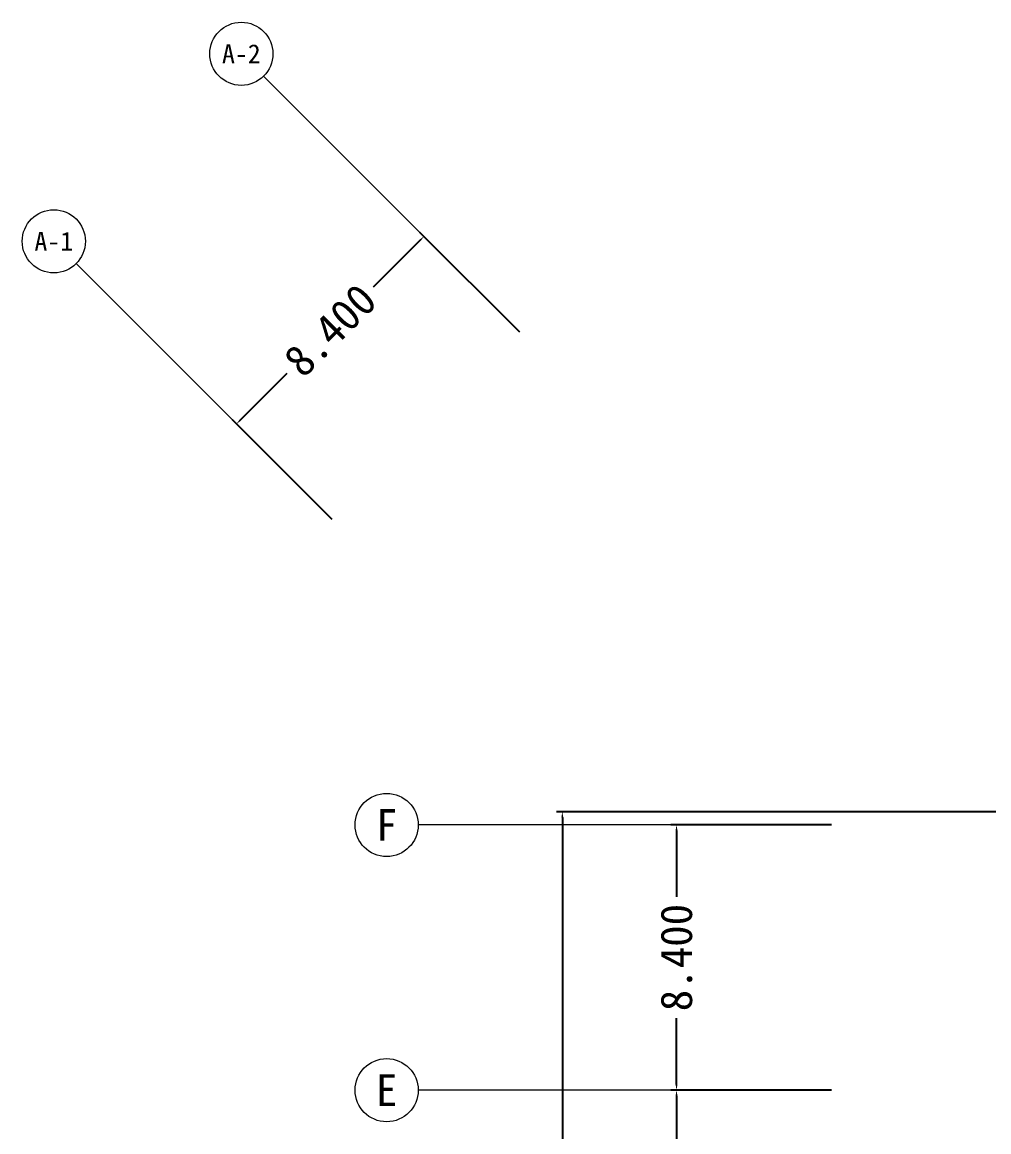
# Model space of a CAD drawing. Header units: metres. Extents: x -302 to 587, y -65 to 94.
# Drawn here: x 512.46 to 543.07, y 58.82 to 93.96 of the extents above; entities that cross this region are included whole.
import ezdxf

# ---------------------------------------------------------------- set-up
doc = ezdxf.new("R2010")
doc.units = ezdxf.units.M
doc.layers.add('PUB_TEXT', color=7, linetype='Continuous', lineweight=9)
doc.styles.add('mystyle', font='', dxfattribs={"height": 1})
doc.styles.get('mystyle').set_extended_font_data('SimSun')
doc.dimstyles.new('myyyy', dxfattribs={"dimtxt": 1, "dimasz": 0.18, "dimexe": 0.18, "dimexo": 0.0625, "dimgap": 0.09, "dimtad": 0, "dimtoh": 1, "dimdec": 3, "dimrnd": 0.001, "dimzin": 0, "dimdsep": 46, "dimtxsty": 'Standard', "dimcen": 0.09, "dimadec": 0, "dimazin": 0, "dimtfac": 1, "dimtdec": 3, "dimtofl": 0, "dimtmove": 0, "dimatfit": 3, "dimfxl": 1, "dimtolj": 1, "dimtzin": 0, "dimarcsym": 0})

# ---------------------------------------------------------------- blocks, each defined once
blk = doc.blocks.new('*D135')
at = {"layer": 'Defpoints', "color": 0, "ltscale": 0.05, "transparency": 16777216}
for p in [(538.149, 68.54), (533.183, 60.14), (538.149, 60.14)]:
    blk.add_point(p, dxfattribs=at)
at = {"layer": 'PUB_TEXT', "color": 0, "lineweight": -2, "ltscale": 0.05, "transparency": 16777216}
for p, q in [((538.086, 68.54), (533.003, 68.54)), ((533.183, 68.36), (533.183, 66.263)), ((533.183, 60.32), (533.183, 62.416)), ((538.086, 60.14), (533.003, 60.14))]:
    blk.add_line(p, q, dxfattribs=at)
at = {"layer": 'PUB_TEXT', "color": 0, "ltscale": 0.05, "transparency": 16777216}
for points in [[(533.153, 68.36), (533.213, 68.36), (533.183, 68.54)], [(533.153, 60.32), (533.213, 60.32), (533.183, 60.14)]]:
    blk.add_solid(points, dxfattribs=at)
at = {"layer": 'PUB_TEXT', "color": 0, "ltscale": 0.05, "transparency": 16777216, "insert": (533.183, 64.34), "char_height": 1, "attachment_point": 5, "rotation": 90}
blk.add_mtext('\\A1;8.400', dxfattribs=at)
blk = doc.blocks.new('*D125')
at = {"layer": 'Defpoints', "color": 0, "ltscale": 0.05, "transparency": 16777216}
for p in [(538.149, 60.14), (533.183, 51.74), (538.149, 51.74)]:
    blk.add_point(p, dxfattribs=at)
at = {"layer": 'PUB_TEXT', "color": 0, "lineweight": -2, "ltscale": 0.05, "transparency": 16777216}
for p, q in [((538.086, 60.14), (533.003, 60.14)), ((533.183, 59.96), (533.183, 57.863)), ((533.183, 51.92), (533.183, 54.016)), ((538.086, 51.74), (533.003, 51.74))]:
    blk.add_line(p, q, dxfattribs=at)
at = {"layer": 'PUB_TEXT', "color": 0, "ltscale": 0.05, "transparency": 16777216}
for points in [[(533.153, 59.96), (533.213, 59.96), (533.183, 60.14)], [(533.153, 51.92), (533.213, 51.92), (533.183, 51.74)]]:
    blk.add_solid(points, dxfattribs=at)
at = {"layer": 'PUB_TEXT', "color": 0, "ltscale": 0.05, "transparency": 16777216, "insert": (533.183, 55.94), "char_height": 1, "attachment_point": 5, "rotation": 90}
blk.add_mtext('\\A1;8.400', dxfattribs=at)
blk = doc.blocks.new('*D136')
at = {"layer": 'Defpoints', "color": 0, "ltscale": 3, "transparency": 16777216}
for p in [(529.567, 68.96), (552.214, 68.96), (578.214, 26.14)]:
    blk.add_point(p, dxfattribs=at)
at = {"layer": 'PUB_TEXT', "color": 0, "lineweight": -2, "ltscale": 3, "transparency": 16777216}
for p, q in [((552.151, 68.96), (529.387, 68.96)), ((529.567, 68.78), (529.567, 50.056)), ((529.567, 26.32), (529.567, 45.043)), ((578.151, 26.14), (529.387, 26.14))]:
    blk.add_line(p, q, dxfattribs=at)
at = {"layer": 'PUB_TEXT', "color": 0, "ltscale": 3, "transparency": 16777216}
for points in [[(529.537, 68.78), (529.597, 68.78), (529.567, 68.96)], [(529.537, 26.32), (529.597, 26.32), (529.567, 26.14)]]:
    blk.add_solid(points, dxfattribs=at)
at = {"layer": 'PUB_TEXT', "color": 0, "ltscale": 3, "transparency": 16777216, "insert": (529.567, 47.55), "char_height": 1, "attachment_point": 5, "rotation": 90}
blk.add_mtext('\\A1;42.820', dxfattribs=at)
blk = doc.blocks.new('*D141')
at = {"layer": 'Defpoints', "color": 0, "ltscale": 3, "transparency": 16777216}
for p in [(528.26, 84.104), (519.246, 81.239), (522.32, 78.165)]:
    blk.add_point(p, dxfattribs=at)
at = {"layer": 'PUB_TEXT', "color": 0, "lineweight": -2, "ltscale": 3, "transparency": 16777216}
for p, q in [((528.216, 84.149), (525.058, 87.306)), ((525.058, 87.052), (523.576, 85.569)), ((519.373, 81.367), (520.856, 82.849)), ((522.276, 78.209), (519.118, 81.367))]:
    blk.add_line(p, q, dxfattribs=at)
at = {"layer": 'PUB_TEXT', "color": 0, "ltscale": 3, "transparency": 16777216}
for points in [[(525.037, 87.073), (525.079, 87.031), (525.185, 87.179)], [(519.352, 81.388), (519.394, 81.345), (519.246, 81.239)]]:
    blk.add_solid(points, dxfattribs=at)
at = {"layer": 'PUB_TEXT', "color": 0, "ltscale": 3, "transparency": 16777216, "insert": (522.216, 84.209), "char_height": 1, "attachment_point": 5, "rotation": 45}
blk.add_mtext('\\A1;8.400', dxfattribs=at)

msp = doc.modelspace()

# ---------------------------------------------------------------- linework, layer by layer
at = {"layer": 'PUB_TEXT', "ltscale": 3}
for p, q in [((520.1084, 92.2561), (525.0581, 87.3064)), ((514.1687, 86.3164), (519.1184, 81.3667)), ((533.0027, 68.5398), (525.0027, 68.5398)), ((533.0027, 60.1398), (525.0027, 60.1398))]:
    msp.add_line(p, q, dxfattribs=at)
for centre in [(519.4013, 92.9633), (513.4616, 87.0236), (524.0027, 68.5398), (524.0027, 60.1398)]:
    msp.add_circle(centre, 1, dxfattribs=at)

# ---------------------------------------------------------------- texts
at = {"layer": 'PUB_TEXT', "ltscale": 3, "attachment_point": 5, "style": 'mystyle'}
for s, width, insert, char_height in [('{\\fSimSun|b0|i0|c134|p2;A-}2', 2.350701, (519.4013, 92.9633), 0.6), ('A-1', 2.350701, (513.4616, 87.0236), 0.6), ('F', 1.774604, (524.0027, 68.5398), 1), ('E', 1.774604, (524.0027, 60.1398), 1)]:
    msp.add_mtext_dynamic_manual_height_columns(s, width=width, gutter_width=5, heights=[0], dxfattribs=dict(at, insert=insert, char_height=char_height))

# ---------------------------------------------------------------- dimensions: what is measured, and where the dimension line sits
at = {"layer": 'PUB_TEXT', "ltscale": 3}
dim = msp.add_aligned_dim(p1=(528.2601, 84.1044), p2=(522.3204, 78.1647), distance=-4.3483, dimstyle='myyyy', dxfattribs=at)
dim.commit()
dim.dimension.update_dxf_attribs({"geometry": '*D141', "text_midpoint": (522.2156, 84.2093)})
dim = msp.add_linear_dim(base=(529.5673, 68.9598), p1=(578.2136, 26.1398), p2=(552.2136, 68.9598), angle=270, dimstyle='myyyy', dxfattribs=at)
dim.commit()
dim.dimension.update_dxf_attribs({"geometry": '*D136', "text_midpoint": (529.5673, 47.5498)})
at = {"layer": 'PUB_TEXT', "ltscale": 0.05}
for base, p1, p2, picture, middle in [((533.1827, 60.1398), (538.1486, 68.5398), (538.1486, 60.1398), '*D135', (533.1827, 64.3398)), ((533.1827, 51.7398), (538.1486, 60.1398), (538.1486, 51.7398), '*D125', (533.1827, 55.9398))]:
    dim = msp.add_linear_dim(base=base, p1=p1, p2=p2, angle=270, dimstyle='myyyy', dxfattribs=at)
    dim.commit()
    dim.dimension.update_dxf_attribs({"geometry": picture, "text_midpoint": middle})

doc.saveas('drawing.dxf')
